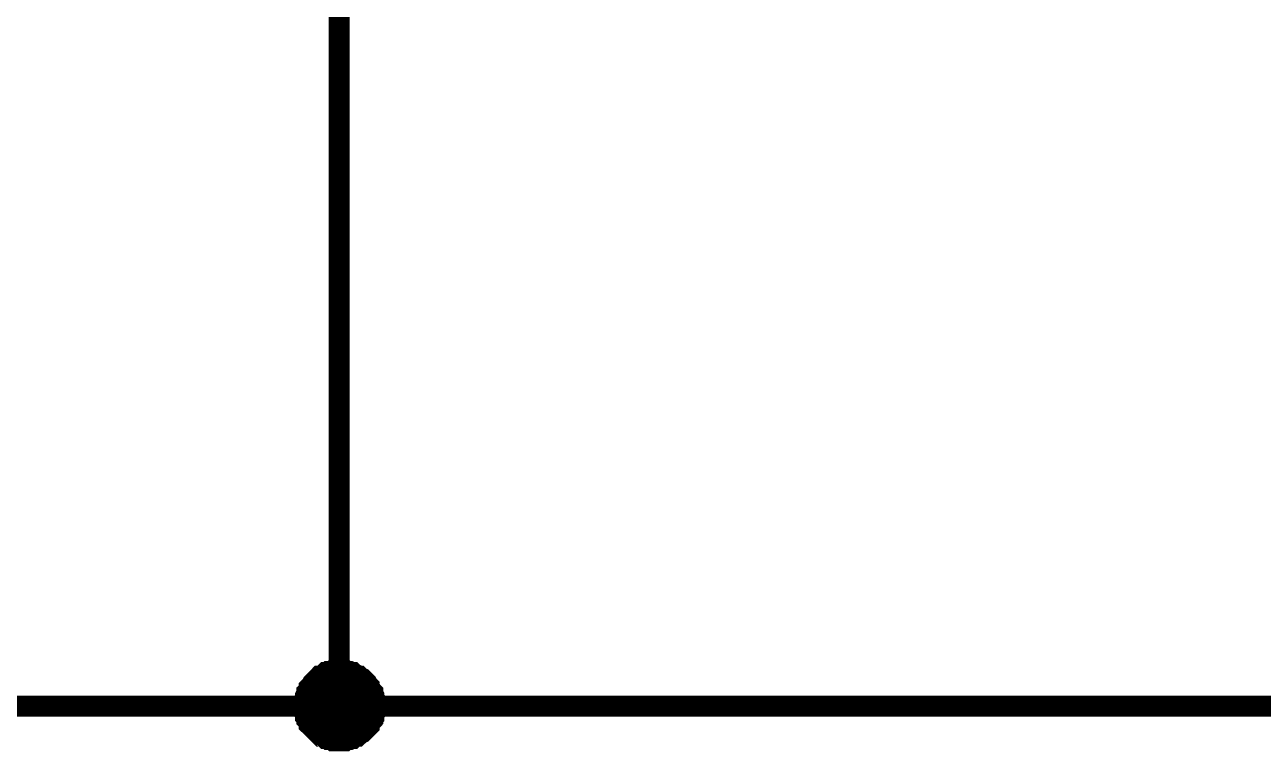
# Model space of a CAD drawing. Header units: millimetres. Extents: x -2024 to 917, y -725 to 13.
# Drawn here: x -1853.45 to -1835.73, y -157.32 to -146.92 of the extents above; entities that cross this region are included whole.
import ezdxf

# ---------------------------------------------------------------- set-up
doc = ezdxf.new("R2010")
doc.units = ezdxf.units.MM

msp = doc.modelspace()

# ---------------------------------------------------------------- linework, layer by layer
at = {"color": 7}
for points, const_width in [([(-1851.453, -141.667), (-1848.954, -141.667), (-1848.954, -156.67)], 0.3), ([(-1849.45, -156.67), (-1849.45, -156.637), (-1849.45, -156.62), (-1849.45, -156.587), (-1849.434, -156.57), (-1849.434, -156.537), (-1849.434, -156.521), (-1849.417, -156.488), (-1849.417, -156.471), (-1849.4, -156.455), (-1849.384, -156.421), (-1849.384, -156.405), (-1849.367, -156.388), (-1849.351, -156.372), (-1849.334, -156.339), (-1849.318, -156.322), (-1849.301, -156.305), (-1849.285, -156.289), (-1849.268, -156.272), (-1849.251, -156.256), (-1849.235, -156.239), (-1849.218, -156.239), (-1849.185, -156.223), (-1849.169, -156.206), (-1849.152, -156.19), (-1849.119, -156.19), (-1849.102, -156.173), (-1849.086, -156.173), (-1849.053, -156.173), (-1849.036, -156.156), (-1849.003, -156.156), (-1848.987, -156.156), (-1848.954, -156.156)], 0.3), ([(-1849.45, -156.67), (-1849.45, -156.637), (-1849.45, -156.62), (-1849.45, -156.587), (-1849.434, -156.57), (-1849.434, -156.537), (-1849.434, -156.521), (-1849.417, -156.488), (-1849.417, -156.471), (-1849.4, -156.455), (-1849.384, -156.421), (-1849.384, -156.405), (-1849.367, -156.388), (-1849.351, -156.372), (-1849.334, -156.339), (-1849.318, -156.322), (-1849.301, -156.305), (-1849.285, -156.289), (-1849.268, -156.272), (-1849.251, -156.256), (-1849.235, -156.239), (-1849.218, -156.239), (-1849.185, -156.223), (-1849.169, -156.206), (-1849.152, -156.19), (-1849.119, -156.19), (-1849.102, -156.173), (-1849.086, -156.173), (-1849.053, -156.173), (-1849.036, -156.156), (-1849.003, -156.156), (-1848.987, -156.156), (-1848.954, -156.156)], 0.3), ([(-1849.45, -156.67), (-1849.45, -156.637), (-1849.45, -156.62), (-1849.45, -156.587), (-1849.434, -156.57), (-1849.434, -156.537), (-1849.434, -156.521), (-1849.417, -156.488), (-1849.417, -156.471), (-1849.4, -156.455), (-1849.384, -156.421), (-1849.384, -156.405), (-1849.367, -156.388), (-1849.351, -156.372), (-1849.334, -156.339), (-1849.318, -156.322), (-1849.301, -156.305), (-1849.285, -156.289), (-1849.268, -156.272), (-1849.251, -156.256), (-1849.235, -156.239), (-1849.218, -156.239), (-1849.185, -156.223), (-1849.169, -156.206), (-1849.152, -156.19), (-1849.119, -156.19), (-1849.102, -156.173), (-1849.086, -156.173), (-1849.053, -156.173), (-1849.036, -156.156), (-1849.003, -156.156), (-1848.987, -156.156), (-1848.954, -156.156)], 0.3), ([(-1849.45, -156.67), (-1849.45, -156.637), (-1849.45, -156.62), (-1849.45, -156.587), (-1849.434, -156.57), (-1849.434, -156.537), (-1849.434, -156.521), (-1849.417, -156.488), (-1849.417, -156.471), (-1849.4, -156.455), (-1849.384, -156.421), (-1849.384, -156.405), (-1849.367, -156.388), (-1849.351, -156.372), (-1849.334, -156.339), (-1849.318, -156.322), (-1849.301, -156.305), (-1849.285, -156.289), (-1849.268, -156.272), (-1849.251, -156.256), (-1849.235, -156.239), (-1849.218, -156.239), (-1849.185, -156.223), (-1849.169, -156.206), (-1849.152, -156.19), (-1849.119, -156.19), (-1849.102, -156.173), (-1849.086, -156.173), (-1849.053, -156.173), (-1849.036, -156.156), (-1849.003, -156.156), (-1848.987, -156.156), (-1848.954, -156.156)], 0.3), ([(-1849.45, -156.67), (-1849.45, -156.637), (-1849.45, -156.62), (-1849.45, -156.587), (-1849.434, -156.57), (-1849.434, -156.537), (-1849.434, -156.521), (-1849.417, -156.488), (-1849.417, -156.471), (-1849.4, -156.455), (-1849.384, -156.421), (-1849.384, -156.405), (-1849.367, -156.388), (-1849.351, -156.372), (-1849.334, -156.339), (-1849.318, -156.322), (-1849.301, -156.305), (-1849.285, -156.289), (-1849.268, -156.272), (-1849.251, -156.256), (-1849.235, -156.239), (-1849.218, -156.239), (-1849.185, -156.223), (-1849.169, -156.206), (-1849.152, -156.19), (-1849.119, -156.19), (-1849.102, -156.173), (-1849.086, -156.173), (-1849.053, -156.173), (-1849.036, -156.156), (-1849.003, -156.156), (-1848.987, -156.156), (-1848.954, -156.156)], 0.3), ([(-1849.45, -156.67), (-1849.45, -156.637), (-1849.45, -156.62), (-1849.45, -156.587), (-1849.434, -156.57), (-1849.434, -156.537), (-1849.434, -156.521), (-1849.417, -156.488), (-1849.417, -156.471), (-1849.4, -156.455), (-1849.384, -156.421), (-1849.384, -156.405), (-1849.367, -156.388), (-1849.351, -156.372), (-1849.334, -156.339), (-1849.318, -156.322), (-1849.301, -156.305), (-1849.285, -156.289), (-1849.268, -156.272), (-1849.251, -156.256), (-1849.235, -156.239), (-1849.218, -156.239), (-1849.185, -156.223), (-1849.169, -156.206), (-1849.152, -156.19), (-1849.119, -156.19), (-1849.102, -156.173), (-1849.086, -156.173), (-1849.053, -156.173), (-1849.036, -156.156), (-1849.003, -156.156), (-1848.987, -156.156), (-1848.954, -156.156)], 0.3), ([(-1848.954, -156.156), (-1848.954, -156.156)], 0.3), ([(-1848.954, -156.156), (-1848.92, -156.156), (-1848.904, -156.156), (-1848.871, -156.156), (-1848.854, -156.173), (-1848.821, -156.173), (-1848.805, -156.173), (-1848.771, -156.19), (-1848.755, -156.19), (-1848.738, -156.206), (-1848.705, -156.223), (-1848.689, -156.239), (-1848.672, -156.239), (-1848.656, -156.256), (-1848.623, -156.272), (-1848.606, -156.289), (-1848.589, -156.305), (-1848.573, -156.322), (-1848.556, -156.339), (-1848.54, -156.372), (-1848.523, -156.388), (-1848.523, -156.405), (-1848.507, -156.421), (-1848.49, -156.455), (-1848.474, -156.471), (-1848.474, -156.488), (-1848.457, -156.521), (-1848.457, -156.537), (-1848.457, -156.57), (-1848.44, -156.587), (-1848.44, -156.62), (-1848.44, -156.637), (-1848.44, -156.67)], 0.3), ([(-1848.954, -156.156), (-1848.954, -156.156)], 0.3), ([(-1848.954, -156.156), (-1848.92, -156.156), (-1848.904, -156.156), (-1848.871, -156.156), (-1848.854, -156.173), (-1848.821, -156.173), (-1848.805, -156.173), (-1848.771, -156.19), (-1848.755, -156.19), (-1848.738, -156.206), (-1848.705, -156.223), (-1848.689, -156.239), (-1848.672, -156.239), (-1848.656, -156.256), (-1848.623, -156.272), (-1848.606, -156.289), (-1848.589, -156.305), (-1848.573, -156.322), (-1848.556, -156.339), (-1848.54, -156.372), (-1848.523, -156.388), (-1848.523, -156.405), (-1848.507, -156.421), (-1848.49, -156.455), (-1848.474, -156.471), (-1848.474, -156.488), (-1848.457, -156.521), (-1848.457, -156.537), (-1848.457, -156.57), (-1848.44, -156.587), (-1848.44, -156.62), (-1848.44, -156.637), (-1848.44, -156.67)], 0.3), ([(-1848.954, -156.156), (-1848.954, -156.156)], 0.3), ([(-1848.954, -156.156), (-1848.92, -156.156), (-1848.904, -156.156), (-1848.871, -156.156), (-1848.854, -156.173), (-1848.821, -156.173), (-1848.805, -156.173), (-1848.771, -156.19), (-1848.755, -156.19), (-1848.738, -156.206), (-1848.705, -156.223), (-1848.689, -156.239), (-1848.672, -156.239), (-1848.656, -156.256), (-1848.623, -156.272), (-1848.606, -156.289), (-1848.589, -156.305), (-1848.573, -156.322), (-1848.556, -156.339), (-1848.54, -156.372), (-1848.523, -156.388), (-1848.523, -156.405), (-1848.507, -156.421), (-1848.49, -156.455), (-1848.474, -156.471), (-1848.474, -156.488), (-1848.457, -156.521), (-1848.457, -156.537), (-1848.457, -156.57), (-1848.44, -156.587), (-1848.44, -156.62), (-1848.44, -156.637), (-1848.44, -156.67)], 0.3), ([(-1848.954, -156.156), (-1848.954, -156.156)], 0.3), ([(-1848.954, -156.156), (-1848.92, -156.156), (-1848.904, -156.156), (-1848.871, -156.156), (-1848.854, -156.173), (-1848.821, -156.173), (-1848.805, -156.173), (-1848.771, -156.19), (-1848.755, -156.19), (-1848.738, -156.206), (-1848.705, -156.223), (-1848.689, -156.239), (-1848.672, -156.239), (-1848.656, -156.256), (-1848.623, -156.272), (-1848.606, -156.289), (-1848.589, -156.305), (-1848.573, -156.322), (-1848.556, -156.339), (-1848.54, -156.372), (-1848.523, -156.388), (-1848.523, -156.405), (-1848.507, -156.421), (-1848.49, -156.455), (-1848.474, -156.471), (-1848.474, -156.488), (-1848.457, -156.521), (-1848.457, -156.537), (-1848.457, -156.57), (-1848.44, -156.587), (-1848.44, -156.62), (-1848.44, -156.637), (-1848.44, -156.67)], 0.3), ([(-1848.954, -156.156), (-1848.954, -156.156)], 0.3), ([(-1848.954, -156.156), (-1848.92, -156.156), (-1848.904, -156.156), (-1848.871, -156.156), (-1848.854, -156.173), (-1848.821, -156.173), (-1848.805, -156.173), (-1848.771, -156.19), (-1848.755, -156.19), (-1848.738, -156.206), (-1848.705, -156.223), (-1848.689, -156.239), (-1848.672, -156.239), (-1848.656, -156.256), (-1848.623, -156.272), (-1848.606, -156.289), (-1848.589, -156.305), (-1848.573, -156.322), (-1848.556, -156.339), (-1848.54, -156.372), (-1848.523, -156.388), (-1848.523, -156.405), (-1848.507, -156.421), (-1848.49, -156.455), (-1848.474, -156.471), (-1848.474, -156.488), (-1848.457, -156.521), (-1848.457, -156.537), (-1848.457, -156.57), (-1848.44, -156.587), (-1848.44, -156.62), (-1848.44, -156.637), (-1848.44, -156.67)], 0.3), ([(-1848.954, -156.156), (-1848.954, -156.156)], 0.3), ([(-1848.954, -156.156), (-1848.92, -156.156), (-1848.904, -156.156), (-1848.871, -156.156), (-1848.854, -156.173), (-1848.821, -156.173), (-1848.805, -156.173), (-1848.771, -156.19), (-1848.755, -156.19), (-1848.738, -156.206), (-1848.705, -156.223), (-1848.689, -156.239), (-1848.672, -156.239), (-1848.656, -156.256), (-1848.623, -156.272), (-1848.606, -156.289), (-1848.589, -156.305), (-1848.573, -156.322), (-1848.556, -156.339), (-1848.54, -156.372), (-1848.523, -156.388), (-1848.523, -156.405), (-1848.507, -156.421), (-1848.49, -156.455), (-1848.474, -156.471), (-1848.474, -156.488), (-1848.457, -156.521), (-1848.457, -156.537), (-1848.457, -156.57), (-1848.44, -156.587), (-1848.44, -156.62), (-1848.44, -156.637), (-1848.44, -156.67)], 0.3), ([(-1849.45, -156.67), (-1849.45, -156.637), (-1849.45, -156.62), (-1849.45, -156.587), (-1849.434, -156.57), (-1849.434, -156.537), (-1849.434, -156.521), (-1849.417, -156.488), (-1849.417, -156.471), (-1849.4, -156.455), (-1849.384, -156.421), (-1849.384, -156.405), (-1849.367, -156.388), (-1849.351, -156.372), (-1849.334, -156.339), (-1849.318, -156.322), (-1849.301, -156.305), (-1849.285, -156.289), (-1849.268, -156.272), (-1849.251, -156.256), (-1849.235, -156.239), (-1849.218, -156.239), (-1849.185, -156.223), (-1849.169, -156.206), (-1849.152, -156.19), (-1849.119, -156.19), (-1849.102, -156.173), (-1849.086, -156.173), (-1849.053, -156.173), (-1849.036, -156.156), (-1849.003, -156.156), (-1848.987, -156.156), (-1848.954, -156.156)], 0.0991), ([(-1849.45, -156.67), (-1849.45, -156.637), (-1849.45, -156.62), (-1849.45, -156.587), (-1849.434, -156.57), (-1849.434, -156.537), (-1849.434, -156.521), (-1849.417, -156.488), (-1849.417, -156.471), (-1849.4, -156.455), (-1849.384, -156.421), (-1849.384, -156.405), (-1849.367, -156.388), (-1849.351, -156.372), (-1849.334, -156.339), (-1849.318, -156.322), (-1849.301, -156.305), (-1849.285, -156.289), (-1849.268, -156.272), (-1849.251, -156.256), (-1849.235, -156.239), (-1849.218, -156.239), (-1849.185, -156.223), (-1849.169, -156.206), (-1849.152, -156.19), (-1849.119, -156.19), (-1849.102, -156.173), (-1849.086, -156.173), (-1849.053, -156.173), (-1849.036, -156.156), (-1849.003, -156.156), (-1848.987, -156.156), (-1848.954, -156.156)], 0.0991), ([(-1849.45, -156.67), (-1849.45, -156.637), (-1849.45, -156.62), (-1849.45, -156.587), (-1849.434, -156.57), (-1849.434, -156.537), (-1849.434, -156.521), (-1849.417, -156.488), (-1849.417, -156.471), (-1849.4, -156.455), (-1849.384, -156.421), (-1849.384, -156.405), (-1849.367, -156.388), (-1849.351, -156.372), (-1849.334, -156.339), (-1849.318, -156.322), (-1849.301, -156.305), (-1849.285, -156.289), (-1849.268, -156.272), (-1849.251, -156.256), (-1849.235, -156.239), (-1849.218, -156.239), (-1849.185, -156.223), (-1849.169, -156.206), (-1849.152, -156.19), (-1849.119, -156.19), (-1849.102, -156.173), (-1849.086, -156.173), (-1849.053, -156.173), (-1849.036, -156.156), (-1849.003, -156.156), (-1848.987, -156.156), (-1848.954, -156.156)], 0.0991), ([(-1849.45, -156.67), (-1849.45, -156.637), (-1849.45, -156.62), (-1849.45, -156.587), (-1849.434, -156.57), (-1849.434, -156.537), (-1849.434, -156.521), (-1849.417, -156.488), (-1849.417, -156.471), (-1849.4, -156.455), (-1849.384, -156.421), (-1849.384, -156.405), (-1849.367, -156.388), (-1849.351, -156.372), (-1849.334, -156.339), (-1849.318, -156.322), (-1849.301, -156.305), (-1849.285, -156.289), (-1849.268, -156.272), (-1849.251, -156.256), (-1849.235, -156.239), (-1849.218, -156.239), (-1849.185, -156.223), (-1849.169, -156.206), (-1849.152, -156.19), (-1849.119, -156.19), (-1849.102, -156.173), (-1849.086, -156.173), (-1849.053, -156.173), (-1849.036, -156.156), (-1849.003, -156.156), (-1848.987, -156.156), (-1848.954, -156.156)], 0.0991), ([(-1849.45, -156.67), (-1849.45, -156.637), (-1849.45, -156.62), (-1849.45, -156.587), (-1849.434, -156.57), (-1849.434, -156.537), (-1849.434, -156.521), (-1849.417, -156.488), (-1849.417, -156.471), (-1849.4, -156.455), (-1849.384, -156.421), (-1849.384, -156.405), (-1849.367, -156.388), (-1849.351, -156.372), (-1849.334, -156.339), (-1849.318, -156.322), (-1849.301, -156.305), (-1849.285, -156.289), (-1849.268, -156.272), (-1849.251, -156.256), (-1849.235, -156.239), (-1849.218, -156.239), (-1849.185, -156.223), (-1849.169, -156.206), (-1849.152, -156.19), (-1849.119, -156.19), (-1849.102, -156.173), (-1849.086, -156.173), (-1849.053, -156.173), (-1849.036, -156.156), (-1849.003, -156.156), (-1848.987, -156.156), (-1848.954, -156.156)], 0.0991), ([(-1849.45, -156.67), (-1849.45, -156.637), (-1849.45, -156.62), (-1849.45, -156.587), (-1849.434, -156.57), (-1849.434, -156.537), (-1849.434, -156.521), (-1849.417, -156.488), (-1849.417, -156.471), (-1849.4, -156.455), (-1849.384, -156.421), (-1849.384, -156.405), (-1849.367, -156.388), (-1849.351, -156.372), (-1849.334, -156.339), (-1849.318, -156.322), (-1849.301, -156.305), (-1849.285, -156.289), (-1849.268, -156.272), (-1849.251, -156.256), (-1849.235, -156.239), (-1849.218, -156.239), (-1849.185, -156.223), (-1849.169, -156.206), (-1849.152, -156.19), (-1849.119, -156.19), (-1849.102, -156.173), (-1849.086, -156.173), (-1849.053, -156.173), (-1849.036, -156.156), (-1849.003, -156.156), (-1848.987, -156.156), (-1848.954, -156.156)], 0.0991), ([(-1848.954, -156.156), (-1848.954, -156.156)], 0.0991), ([(-1848.954, -156.156), (-1848.92, -156.156), (-1848.904, -156.156), (-1848.871, -156.156), (-1848.854, -156.173), (-1848.821, -156.173), (-1848.805, -156.173), (-1848.771, -156.19), (-1848.755, -156.19), (-1848.738, -156.206), (-1848.705, -156.223), (-1848.689, -156.239), (-1848.672, -156.239), (-1848.656, -156.256), (-1848.623, -156.272), (-1848.606, -156.289), (-1848.589, -156.305), (-1848.573, -156.322), (-1848.556, -156.339), (-1848.54, -156.372), (-1848.523, -156.388), (-1848.523, -156.405), (-1848.507, -156.421), (-1848.49, -156.455), (-1848.474, -156.471), (-1848.474, -156.488), (-1848.457, -156.521), (-1848.457, -156.537), (-1848.457, -156.57), (-1848.44, -156.587), (-1848.44, -156.62), (-1848.44, -156.637), (-1848.44, -156.67)], 0.0991), ([(-1848.954, -156.156), (-1848.954, -156.156)], 0.0991), ([(-1848.954, -156.156), (-1848.92, -156.156), (-1848.904, -156.156), (-1848.871, -156.156), (-1848.854, -156.173), (-1848.821, -156.173), (-1848.805, -156.173), (-1848.771, -156.19), (-1848.755, -156.19), (-1848.738, -156.206), (-1848.705, -156.223), (-1848.689, -156.239), (-1848.672, -156.239), (-1848.656, -156.256), (-1848.623, -156.272), (-1848.606, -156.289), (-1848.589, -156.305), (-1848.573, -156.322), (-1848.556, -156.339), (-1848.54, -156.372), (-1848.523, -156.388), (-1848.523, -156.405), (-1848.507, -156.421), (-1848.49, -156.455), (-1848.474, -156.471), (-1848.474, -156.488), (-1848.457, -156.521), (-1848.457, -156.537), (-1848.457, -156.57), (-1848.44, -156.587), (-1848.44, -156.62), (-1848.44, -156.637), (-1848.44, -156.67)], 0.0991), ([(-1848.954, -156.156), (-1848.954, -156.156)], 0.0991), ([(-1848.954, -156.156), (-1848.92, -156.156), (-1848.904, -156.156), (-1848.871, -156.156), (-1848.854, -156.173), (-1848.821, -156.173), (-1848.805, -156.173), (-1848.771, -156.19), (-1848.755, -156.19), (-1848.738, -156.206), (-1848.705, -156.223), (-1848.689, -156.239), (-1848.672, -156.239), (-1848.656, -156.256), (-1848.623, -156.272), (-1848.606, -156.289), (-1848.589, -156.305), (-1848.573, -156.322), (-1848.556, -156.339), (-1848.54, -156.372), (-1848.523, -156.388), (-1848.523, -156.405), (-1848.507, -156.421), (-1848.49, -156.455), (-1848.474, -156.471), (-1848.474, -156.488), (-1848.457, -156.521), (-1848.457, -156.537), (-1848.457, -156.57), (-1848.44, -156.587), (-1848.44, -156.62), (-1848.44, -156.637), (-1848.44, -156.67)], 0.0991), ([(-1848.954, -156.156), (-1848.954, -156.156)], 0.0991), ([(-1848.954, -156.156), (-1848.92, -156.156), (-1848.904, -156.156), (-1848.871, -156.156), (-1848.854, -156.173), (-1848.821, -156.173), (-1848.805, -156.173), (-1848.771, -156.19), (-1848.755, -156.19), (-1848.738, -156.206), (-1848.705, -156.223), (-1848.689, -156.239), (-1848.672, -156.239), (-1848.656, -156.256), (-1848.623, -156.272), (-1848.606, -156.289), (-1848.589, -156.305), (-1848.573, -156.322), (-1848.556, -156.339), (-1848.54, -156.372), (-1848.523, -156.388), (-1848.523, -156.405), (-1848.507, -156.421), (-1848.49, -156.455), (-1848.474, -156.471), (-1848.474, -156.488), (-1848.457, -156.521), (-1848.457, -156.537), (-1848.457, -156.57), (-1848.44, -156.587), (-1848.44, -156.62), (-1848.44, -156.637), (-1848.44, -156.67)], 0.0991), ([(-1848.954, -156.156), (-1848.954, -156.156)], 0.0991), ([(-1848.954, -156.156), (-1848.92, -156.156), (-1848.904, -156.156), (-1848.871, -156.156), (-1848.854, -156.173), (-1848.821, -156.173), (-1848.805, -156.173), (-1848.771, -156.19), (-1848.755, -156.19), (-1848.738, -156.206), (-1848.705, -156.223), (-1848.689, -156.239), (-1848.672, -156.239), (-1848.656, -156.256), (-1848.623, -156.272), (-1848.606, -156.289), (-1848.589, -156.305), (-1848.573, -156.322), (-1848.556, -156.339), (-1848.54, -156.372), (-1848.523, -156.388), (-1848.523, -156.405), (-1848.507, -156.421), (-1848.49, -156.455), (-1848.474, -156.471), (-1848.474, -156.488), (-1848.457, -156.521), (-1848.457, -156.537), (-1848.457, -156.57), (-1848.44, -156.587), (-1848.44, -156.62), (-1848.44, -156.637), (-1848.44, -156.67)], 0.0991), ([(-1848.954, -156.156), (-1848.954, -156.156)], 0.0991), ([(-1848.954, -156.156), (-1848.92, -156.156), (-1848.904, -156.156), (-1848.871, -156.156), (-1848.854, -156.173), (-1848.821, -156.173), (-1848.805, -156.173), (-1848.771, -156.19), (-1848.755, -156.19), (-1848.738, -156.206), (-1848.705, -156.223), (-1848.689, -156.239), (-1848.672, -156.239), (-1848.656, -156.256), (-1848.623, -156.272), (-1848.606, -156.289), (-1848.589, -156.305), (-1848.573, -156.322), (-1848.556, -156.339), (-1848.54, -156.372), (-1848.523, -156.388), (-1848.523, -156.405), (-1848.507, -156.421), (-1848.49, -156.455), (-1848.474, -156.471), (-1848.474, -156.488), (-1848.457, -156.521), (-1848.457, -156.537), (-1848.457, -156.57), (-1848.44, -156.587), (-1848.44, -156.62), (-1848.44, -156.637), (-1848.44, -156.67)], 0.0991), ([(-1861.433, -156.67), (-1848.954, -156.67)], 0.3), ([(-1848.954, -157.167), (-1848.987, -157.167), (-1849.003, -157.167), (-1849.036, -157.167), (-1849.053, -157.15), (-1849.086, -157.15), (-1849.102, -157.15), (-1849.119, -157.133), (-1849.152, -157.133), (-1849.169, -157.117), (-1849.185, -157.1), (-1849.218, -157.1), (-1849.235, -157.084), (-1849.251, -157.067), (-1849.268, -157.051), (-1849.285, -157.034), (-1849.301, -157.018), (-1849.318, -157.001), (-1849.334, -156.984), (-1849.351, -156.968), (-1849.367, -156.951), (-1849.384, -156.935), (-1849.384, -156.902), (-1849.4, -156.885), (-1849.417, -156.868), (-1849.417, -156.835), (-1849.434, -156.819), (-1849.434, -156.802), (-1849.434, -156.769), (-1849.45, -156.753), (-1849.45, -156.719), (-1849.45, -156.703), (-1849.45, -156.67)], 0.3), ([(-1849.45, -156.67), (-1849.45, -156.67)], 0.3), ([(-1848.954, -157.167), (-1848.987, -157.167), (-1849.003, -157.167), (-1849.036, -157.167), (-1849.053, -157.15), (-1849.086, -157.15), (-1849.102, -157.15), (-1849.119, -157.133), (-1849.152, -157.133), (-1849.169, -157.117), (-1849.185, -157.1), (-1849.218, -157.1), (-1849.235, -157.084), (-1849.251, -157.067), (-1849.268, -157.051), (-1849.285, -157.034), (-1849.301, -157.018), (-1849.318, -157.001), (-1849.334, -156.984), (-1849.351, -156.968), (-1849.367, -156.951), (-1849.384, -156.935), (-1849.384, -156.902), (-1849.4, -156.885), (-1849.417, -156.868), (-1849.417, -156.835), (-1849.434, -156.819), (-1849.434, -156.802), (-1849.434, -156.769), (-1849.45, -156.753), (-1849.45, -156.719), (-1849.45, -156.703), (-1849.45, -156.67)], 0.3), ([(-1849.45, -156.67), (-1849.45, -156.67)], 0.3), ([(-1848.954, -157.167), (-1848.987, -157.167), (-1849.003, -157.167), (-1849.036, -157.167), (-1849.053, -157.15), (-1849.086, -157.15), (-1849.102, -157.15), (-1849.119, -157.133), (-1849.152, -157.133), (-1849.169, -157.117), (-1849.185, -157.1), (-1849.218, -157.1), (-1849.235, -157.084), (-1849.251, -157.067), (-1849.268, -157.051), (-1849.285, -157.034), (-1849.301, -157.018), (-1849.318, -157.001), (-1849.334, -156.984), (-1849.351, -156.968), (-1849.367, -156.951), (-1849.384, -156.935), (-1849.384, -156.902), (-1849.4, -156.885), (-1849.417, -156.868), (-1849.417, -156.835), (-1849.434, -156.819), (-1849.434, -156.802), (-1849.434, -156.769), (-1849.45, -156.753), (-1849.45, -156.719), (-1849.45, -156.703), (-1849.45, -156.67)], 0.3), ([(-1849.45, -156.67), (-1849.45, -156.67)], 0.3), ([(-1848.954, -157.167), (-1848.987, -157.167), (-1849.003, -157.167), (-1849.036, -157.167), (-1849.053, -157.15), (-1849.086, -157.15), (-1849.102, -157.15), (-1849.119, -157.133), (-1849.152, -157.133), (-1849.169, -157.117), (-1849.185, -157.1), (-1849.218, -157.1), (-1849.235, -157.084), (-1849.251, -157.067), (-1849.268, -157.051), (-1849.285, -157.034), (-1849.301, -157.018), (-1849.318, -157.001), (-1849.334, -156.984), (-1849.351, -156.968), (-1849.367, -156.951), (-1849.384, -156.935), (-1849.384, -156.902), (-1849.4, -156.885), (-1849.417, -156.868), (-1849.417, -156.835), (-1849.434, -156.819), (-1849.434, -156.802), (-1849.434, -156.769), (-1849.45, -156.753), (-1849.45, -156.719), (-1849.45, -156.703), (-1849.45, -156.67)], 0.3), ([(-1849.45, -156.67), (-1849.45, -156.67)], 0.3), ([(-1848.954, -157.167), (-1848.987, -157.167), (-1849.003, -157.167), (-1849.036, -157.167), (-1849.053, -157.15), (-1849.086, -157.15), (-1849.102, -157.15), (-1849.119, -157.133), (-1849.152, -157.133), (-1849.169, -157.117), (-1849.185, -157.1), (-1849.218, -157.1), (-1849.235, -157.084), (-1849.251, -157.067), (-1849.268, -157.051), (-1849.285, -157.034), (-1849.301, -157.018), (-1849.318, -157.001), (-1849.334, -156.984), (-1849.351, -156.968), (-1849.367, -156.951), (-1849.384, -156.935), (-1849.384, -156.902), (-1849.4, -156.885), (-1849.417, -156.868), (-1849.417, -156.835), (-1849.434, -156.819), (-1849.434, -156.802), (-1849.434, -156.769), (-1849.45, -156.753), (-1849.45, -156.719), (-1849.45, -156.703), (-1849.45, -156.67)], 0.3), ([(-1849.45, -156.67), (-1849.45, -156.67)], 0.3), ([(-1848.954, -157.167), (-1848.987, -157.167), (-1849.003, -157.167), (-1849.036, -157.167), (-1849.053, -157.15), (-1849.086, -157.15), (-1849.102, -157.15), (-1849.119, -157.133), (-1849.152, -157.133), (-1849.169, -157.117), (-1849.185, -157.1), (-1849.218, -157.1), (-1849.235, -157.084), (-1849.251, -157.067), (-1849.268, -157.051), (-1849.285, -157.034), (-1849.301, -157.018), (-1849.318, -157.001), (-1849.334, -156.984), (-1849.351, -156.968), (-1849.367, -156.951), (-1849.384, -156.935), (-1849.384, -156.902), (-1849.4, -156.885), (-1849.417, -156.868), (-1849.417, -156.835), (-1849.434, -156.819), (-1849.434, -156.802), (-1849.434, -156.769), (-1849.45, -156.753), (-1849.45, -156.719), (-1849.45, -156.703), (-1849.45, -156.67)], 0.3), ([(-1849.45, -156.67), (-1849.45, -156.67)], 0.3), ([(-1848.44, -156.67), (-1848.44, -156.703), (-1848.44, -156.719), (-1848.44, -156.753), (-1848.457, -156.769), (-1848.457, -156.802), (-1848.457, -156.819), (-1848.474, -156.835), (-1848.474, -156.868), (-1848.49, -156.885), (-1848.507, -156.902), (-1848.523, -156.935), (-1848.523, -156.951), (-1848.54, -156.968), (-1848.556, -156.984), (-1848.573, -157.001), (-1848.589, -157.018), (-1848.606, -157.034), (-1848.623, -157.051), (-1848.656, -157.067), (-1848.672, -157.084), (-1848.689, -157.1), (-1848.705, -157.1), (-1848.738, -157.117), (-1848.755, -157.133), (-1848.771, -157.133), (-1848.805, -157.15), (-1848.821, -157.15), (-1848.854, -157.15), (-1848.871, -157.167), (-1848.904, -157.167), (-1848.92, -157.167), (-1848.954, -157.167)], 0.3), ([(-1848.954, -156.67), (-1821.462, -156.67), (-1815.206, -156.67)], 0.3), ([(-1848.44, -156.67), (-1848.44, -156.703), (-1848.44, -156.719), (-1848.44, -156.753), (-1848.457, -156.769), (-1848.457, -156.802), (-1848.457, -156.819), (-1848.474, -156.835), (-1848.474, -156.868), (-1848.49, -156.885), (-1848.507, -156.902), (-1848.523, -156.935), (-1848.523, -156.951), (-1848.54, -156.968), (-1848.556, -156.984), (-1848.573, -157.001), (-1848.589, -157.018), (-1848.606, -157.034), (-1848.623, -157.051), (-1848.656, -157.067), (-1848.672, -157.084), (-1848.689, -157.1), (-1848.705, -157.1), (-1848.738, -157.117), (-1848.755, -157.133), (-1848.771, -157.133), (-1848.805, -157.15), (-1848.821, -157.15), (-1848.854, -157.15), (-1848.871, -157.167), (-1848.904, -157.167), (-1848.92, -157.167), (-1848.954, -157.167)], 0.3), ([(-1848.44, -156.67), (-1848.44, -156.703), (-1848.44, -156.719), (-1848.44, -156.753), (-1848.457, -156.769), (-1848.457, -156.802), (-1848.457, -156.819), (-1848.474, -156.835), (-1848.474, -156.868), (-1848.49, -156.885), (-1848.507, -156.902), (-1848.523, -156.935), (-1848.523, -156.951), (-1848.54, -156.968), (-1848.556, -156.984), (-1848.573, -157.001), (-1848.589, -157.018), (-1848.606, -157.034), (-1848.623, -157.051), (-1848.656, -157.067), (-1848.672, -157.084), (-1848.689, -157.1), (-1848.705, -157.1), (-1848.738, -157.117), (-1848.755, -157.133), (-1848.771, -157.133), (-1848.805, -157.15), (-1848.821, -157.15), (-1848.854, -157.15), (-1848.871, -157.167), (-1848.904, -157.167), (-1848.92, -157.167), (-1848.954, -157.167)], 0.3), ([(-1848.44, -156.67), (-1848.44, -156.703), (-1848.44, -156.719), (-1848.44, -156.753), (-1848.457, -156.769), (-1848.457, -156.802), (-1848.457, -156.819), (-1848.474, -156.835), (-1848.474, -156.868), (-1848.49, -156.885), (-1848.507, -156.902), (-1848.523, -156.935), (-1848.523, -156.951), (-1848.54, -156.968), (-1848.556, -156.984), (-1848.573, -157.001), (-1848.589, -157.018), (-1848.606, -157.034), (-1848.623, -157.051), (-1848.656, -157.067), (-1848.672, -157.084), (-1848.689, -157.1), (-1848.705, -157.1), (-1848.738, -157.117), (-1848.755, -157.133), (-1848.771, -157.133), (-1848.805, -157.15), (-1848.821, -157.15), (-1848.854, -157.15), (-1848.871, -157.167), (-1848.904, -157.167), (-1848.92, -157.167), (-1848.954, -157.167)], 0.3), ([(-1848.44, -156.67), (-1848.44, -156.703), (-1848.44, -156.719), (-1848.44, -156.753), (-1848.457, -156.769), (-1848.457, -156.802), (-1848.457, -156.819), (-1848.474, -156.835), (-1848.474, -156.868), (-1848.49, -156.885), (-1848.507, -156.902), (-1848.523, -156.935), (-1848.523, -156.951), (-1848.54, -156.968), (-1848.556, -156.984), (-1848.573, -157.001), (-1848.589, -157.018), (-1848.606, -157.034), (-1848.623, -157.051), (-1848.656, -157.067), (-1848.672, -157.084), (-1848.689, -157.1), (-1848.705, -157.1), (-1848.738, -157.117), (-1848.755, -157.133), (-1848.771, -157.133), (-1848.805, -157.15), (-1848.821, -157.15), (-1848.854, -157.15), (-1848.871, -157.167), (-1848.904, -157.167), (-1848.92, -157.167), (-1848.954, -157.167)], 0.3), ([(-1848.44, -156.67), (-1848.44, -156.703), (-1848.44, -156.719), (-1848.44, -156.753), (-1848.457, -156.769), (-1848.457, -156.802), (-1848.457, -156.819), (-1848.474, -156.835), (-1848.474, -156.868), (-1848.49, -156.885), (-1848.507, -156.902), (-1848.523, -156.935), (-1848.523, -156.951), (-1848.54, -156.968), (-1848.556, -156.984), (-1848.573, -157.001), (-1848.589, -157.018), (-1848.606, -157.034), (-1848.623, -157.051), (-1848.656, -157.067), (-1848.672, -157.084), (-1848.689, -157.1), (-1848.705, -157.1), (-1848.738, -157.117), (-1848.755, -157.133), (-1848.771, -157.133), (-1848.805, -157.15), (-1848.821, -157.15), (-1848.854, -157.15), (-1848.871, -157.167), (-1848.904, -157.167), (-1848.92, -157.167), (-1848.954, -157.167)], 0.3), ([(-1848.44, -156.67), (-1848.44, -156.67), (-1848.44, -156.67), (-1848.44, -156.67), (-1848.44, -156.67), (-1848.44, -156.67), (-1848.44, -156.67), (-1848.44, -156.67), (-1848.44, -156.67), (-1848.44, -156.67), (-1848.44, -156.67), (-1848.44, -156.67), (-1848.44, -156.67), (-1848.44, -156.67), (-1848.44, -156.67), (-1848.44, -156.67), (-1848.44, -156.67), (-1848.44, -156.67), (-1848.44, -156.67), (-1848.44, -156.67), (-1848.44, -156.67), (-1848.44, -156.67), (-1848.44, -156.67), (-1848.44, -156.67), (-1848.44, -156.67), (-1848.44, -156.67), (-1848.44, -156.67), (-1848.44, -156.67), (-1848.44, -156.67), (-1848.44, -156.67), (-1848.44, -156.67), (-1848.44, -156.67), (-1848.44, -156.67)], 0.3), ([(-1848.44, -156.67), (-1848.44, -156.67)], 0.3), ([(-1848.44, -156.67), (-1848.44, -156.67), (-1848.44, -156.67), (-1848.44, -156.67), (-1848.44, -156.67), (-1848.44, -156.67), (-1848.44, -156.67), (-1848.44, -156.67), (-1848.44, -156.67), (-1848.44, -156.67), (-1848.44, -156.67), (-1848.44, -156.67), (-1848.44, -156.67), (-1848.44, -156.67), (-1848.44, -156.67), (-1848.44, -156.67), (-1848.44, -156.67), (-1848.44, -156.67), (-1848.44, -156.67), (-1848.44, -156.67), (-1848.44, -156.67), (-1848.44, -156.67), (-1848.44, -156.67), (-1848.44, -156.67), (-1848.44, -156.67), (-1848.44, -156.67), (-1848.44, -156.67), (-1848.44, -156.67), (-1848.44, -156.67), (-1848.44, -156.67), (-1848.44, -156.67), (-1848.44, -156.67), (-1848.44, -156.67)], 0.3), ([(-1848.44, -156.67), (-1848.44, -156.67)], 0.3), ([(-1848.44, -156.67), (-1848.44, -156.67), (-1848.44, -156.67), (-1848.44, -156.67), (-1848.44, -156.67), (-1848.44, -156.67), (-1848.44, -156.67), (-1848.44, -156.67), (-1848.44, -156.67), (-1848.44, -156.67), (-1848.44, -156.67), (-1848.44, -156.67), (-1848.44, -156.67), (-1848.44, -156.67), (-1848.44, -156.67), (-1848.44, -156.67), (-1848.44, -156.67), (-1848.44, -156.67), (-1848.44, -156.67), (-1848.44, -156.67), (-1848.44, -156.67), (-1848.44, -156.67), (-1848.44, -156.67), (-1848.44, -156.67), (-1848.44, -156.67), (-1848.44, -156.67), (-1848.44, -156.67), (-1848.44, -156.67), (-1848.44, -156.67), (-1848.44, -156.67), (-1848.44, -156.67), (-1848.44, -156.67), (-1848.44, -156.67)], 0.3), ([(-1848.44, -156.67), (-1848.44, -156.67)], 0.3), ([(-1848.44, -156.67), (-1848.44, -156.67), (-1848.44, -156.67), (-1848.44, -156.67), (-1848.44, -156.67), (-1848.44, -156.67), (-1848.44, -156.67), (-1848.44, -156.67), (-1848.44, -156.67), (-1848.44, -156.67), (-1848.44, -156.67), (-1848.44, -156.67), (-1848.44, -156.67), (-1848.44, -156.67), (-1848.44, -156.67), (-1848.44, -156.67), (-1848.44, -156.67), (-1848.44, -156.67), (-1848.44, -156.67), (-1848.44, -156.67), (-1848.44, -156.67), (-1848.44, -156.67), (-1848.44, -156.67), (-1848.44, -156.67), (-1848.44, -156.67), (-1848.44, -156.67), (-1848.44, -156.67), (-1848.44, -156.67), (-1848.44, -156.67), (-1848.44, -156.67), (-1848.44, -156.67), (-1848.44, -156.67), (-1848.44, -156.67)], 0.3), ([(-1848.44, -156.67), (-1848.44, -156.67)], 0.3), ([(-1848.44, -156.67), (-1848.44, -156.67), (-1848.44, -156.67), (-1848.44, -156.67), (-1848.44, -156.67), (-1848.44, -156.67), (-1848.44, -156.67), (-1848.44, -156.67), (-1848.44, -156.67), (-1848.44, -156.67), (-1848.44, -156.67), (-1848.44, -156.67), (-1848.44, -156.67), (-1848.44, -156.67), (-1848.44, -156.67), (-1848.44, -156.67), (-1848.44, -156.67), (-1848.44, -156.67), (-1848.44, -156.67), (-1848.44, -156.67), (-1848.44, -156.67), (-1848.44, -156.67), (-1848.44, -156.67), (-1848.44, -156.67), (-1848.44, -156.67), (-1848.44, -156.67), (-1848.44, -156.67), (-1848.44, -156.67), (-1848.44, -156.67), (-1848.44, -156.67), (-1848.44, -156.67), (-1848.44, -156.67), (-1848.44, -156.67)], 0.3), ([(-1848.44, -156.67), (-1848.44, -156.67)], 0.3), ([(-1848.44, -156.67), (-1848.44, -156.67), (-1848.44, -156.67), (-1848.44, -156.67), (-1848.44, -156.67), (-1848.44, -156.67), (-1848.44, -156.67), (-1848.44, -156.67), (-1848.44, -156.67), (-1848.44, -156.67), (-1848.44, -156.67), (-1848.44, -156.67), (-1848.44, -156.67), (-1848.44, -156.67), (-1848.44, -156.67), (-1848.44, -156.67), (-1848.44, -156.67), (-1848.44, -156.67), (-1848.44, -156.67), (-1848.44, -156.67), (-1848.44, -156.67), (-1848.44, -156.67), (-1848.44, -156.67), (-1848.44, -156.67), (-1848.44, -156.67), (-1848.44, -156.67), (-1848.44, -156.67), (-1848.44, -156.67), (-1848.44, -156.67), (-1848.44, -156.67), (-1848.44, -156.67), (-1848.44, -156.67), (-1848.44, -156.67)], 0.3), ([(-1848.44, -156.67), (-1848.44, -156.67)], 0.3), ([(-1848.954, -157.167), (-1848.987, -157.167), (-1849.003, -157.167), (-1849.036, -157.167), (-1849.053, -157.15), (-1849.086, -157.15), (-1849.102, -157.15), (-1849.119, -157.133), (-1849.152, -157.133), (-1849.169, -157.117), (-1849.185, -157.1), (-1849.218, -157.1), (-1849.235, -157.084), (-1849.251, -157.067), (-1849.268, -157.051), (-1849.285, -157.034), (-1849.301, -157.018), (-1849.318, -157.001), (-1849.334, -156.984), (-1849.351, -156.968), (-1849.367, -156.951), (-1849.384, -156.935), (-1849.384, -156.902), (-1849.4, -156.885), (-1849.417, -156.868), (-1849.417, -156.835), (-1849.434, -156.819), (-1849.434, -156.802), (-1849.434, -156.769), (-1849.45, -156.753), (-1849.45, -156.719), (-1849.45, -156.703), (-1849.45, -156.67)], 0.0991), ([(-1849.45, -156.67), (-1849.45, -156.67)], 0.0991), ([(-1848.954, -157.167), (-1848.987, -157.167), (-1849.003, -157.167), (-1849.036, -157.167), (-1849.053, -157.15), (-1849.086, -157.15), (-1849.102, -157.15), (-1849.119, -157.133), (-1849.152, -157.133), (-1849.169, -157.117), (-1849.185, -157.1), (-1849.218, -157.1), (-1849.235, -157.084), (-1849.251, -157.067), (-1849.268, -157.051), (-1849.285, -157.034), (-1849.301, -157.018), (-1849.318, -157.001), (-1849.334, -156.984), (-1849.351, -156.968), (-1849.367, -156.951), (-1849.384, -156.935), (-1849.384, -156.902), (-1849.4, -156.885), (-1849.417, -156.868), (-1849.417, -156.835), (-1849.434, -156.819), (-1849.434, -156.802), (-1849.434, -156.769), (-1849.45, -156.753), (-1849.45, -156.719), (-1849.45, -156.703), (-1849.45, -156.67)], 0.0991), ([(-1849.45, -156.67), (-1849.45, -156.67)], 0.0991), ([(-1848.954, -157.167), (-1848.987, -157.167), (-1849.003, -157.167), (-1849.036, -157.167), (-1849.053, -157.15), (-1849.086, -157.15), (-1849.102, -157.15), (-1849.119, -157.133), (-1849.152, -157.133), (-1849.169, -157.117), (-1849.185, -157.1), (-1849.218, -157.1), (-1849.235, -157.084), (-1849.251, -157.067), (-1849.268, -157.051), (-1849.285, -157.034), (-1849.301, -157.018), (-1849.318, -157.001), (-1849.334, -156.984), (-1849.351, -156.968), (-1849.367, -156.951), (-1849.384, -156.935), (-1849.384, -156.902), (-1849.4, -156.885), (-1849.417, -156.868), (-1849.417, -156.835), (-1849.434, -156.819), (-1849.434, -156.802), (-1849.434, -156.769), (-1849.45, -156.753), (-1849.45, -156.719), (-1849.45, -156.703), (-1849.45, -156.67)], 0.0991), ([(-1849.45, -156.67), (-1849.45, -156.67)], 0.0991), ([(-1848.954, -157.167), (-1848.987, -157.167), (-1849.003, -157.167), (-1849.036, -157.167), (-1849.053, -157.15), (-1849.086, -157.15), (-1849.102, -157.15), (-1849.119, -157.133), (-1849.152, -157.133), (-1849.169, -157.117), (-1849.185, -157.1), (-1849.218, -157.1), (-1849.235, -157.084), (-1849.251, -157.067), (-1849.268, -157.051), (-1849.285, -157.034), (-1849.301, -157.018), (-1849.318, -157.001), (-1849.334, -156.984), (-1849.351, -156.968), (-1849.367, -156.951), (-1849.384, -156.935), (-1849.384, -156.902), (-1849.4, -156.885), (-1849.417, -156.868), (-1849.417, -156.835), (-1849.434, -156.819), (-1849.434, -156.802), (-1849.434, -156.769), (-1849.45, -156.753), (-1849.45, -156.719), (-1849.45, -156.703), (-1849.45, -156.67)], 0.0991), ([(-1849.45, -156.67), (-1849.45, -156.67)], 0.0991), ([(-1848.954, -157.167), (-1848.987, -157.167), (-1849.003, -157.167), (-1849.036, -157.167), (-1849.053, -157.15), (-1849.086, -157.15), (-1849.102, -157.15), (-1849.119, -157.133), (-1849.152, -157.133), (-1849.169, -157.117), (-1849.185, -157.1), (-1849.218, -157.1), (-1849.235, -157.084), (-1849.251, -157.067), (-1849.268, -157.051), (-1849.285, -157.034), (-1849.301, -157.018), (-1849.318, -157.001), (-1849.334, -156.984), (-1849.351, -156.968), (-1849.367, -156.951), (-1849.384, -156.935), (-1849.384, -156.902), (-1849.4, -156.885), (-1849.417, -156.868), (-1849.417, -156.835), (-1849.434, -156.819), (-1849.434, -156.802), (-1849.434, -156.769), (-1849.45, -156.753), (-1849.45, -156.719), (-1849.45, -156.703), (-1849.45, -156.67)], 0.0991), ([(-1849.45, -156.67), (-1849.45, -156.67)], 0.0991), ([(-1848.954, -157.167), (-1848.987, -157.167), (-1849.003, -157.167), (-1849.036, -157.167), (-1849.053, -157.15), (-1849.086, -157.15), (-1849.102, -157.15), (-1849.119, -157.133), (-1849.152, -157.133), (-1849.169, -157.117), (-1849.185, -157.1), (-1849.218, -157.1), (-1849.235, -157.084), (-1849.251, -157.067), (-1849.268, -157.051), (-1849.285, -157.034), (-1849.301, -157.018), (-1849.318, -157.001), (-1849.334, -156.984), (-1849.351, -156.968), (-1849.367, -156.951), (-1849.384, -156.935), (-1849.384, -156.902), (-1849.4, -156.885), (-1849.417, -156.868), (-1849.417, -156.835), (-1849.434, -156.819), (-1849.434, -156.802), (-1849.434, -156.769), (-1849.45, -156.753), (-1849.45, -156.719), (-1849.45, -156.703), (-1849.45, -156.67)], 0.0991), ([(-1849.45, -156.67), (-1849.45, -156.67)], 0.0991), ([(-1848.44, -156.67), (-1848.44, -156.703), (-1848.44, -156.719), (-1848.44, -156.753), (-1848.457, -156.769), (-1848.457, -156.802), (-1848.457, -156.819), (-1848.474, -156.835), (-1848.474, -156.868), (-1848.49, -156.885), (-1848.507, -156.902), (-1848.523, -156.935), (-1848.523, -156.951), (-1848.54, -156.968), (-1848.556, -156.984), (-1848.573, -157.001), (-1848.589, -157.018), (-1848.606, -157.034), (-1848.623, -157.051), (-1848.656, -157.067), (-1848.672, -157.084), (-1848.689, -157.1), (-1848.705, -157.1), (-1848.738, -157.117), (-1848.755, -157.133), (-1848.771, -157.133), (-1848.805, -157.15), (-1848.821, -157.15), (-1848.854, -157.15), (-1848.871, -157.167), (-1848.904, -157.167), (-1848.92, -157.167), (-1848.954, -157.167)], 0.0991), ([(-1848.44, -156.67), (-1848.44, -156.703), (-1848.44, -156.719), (-1848.44, -156.753), (-1848.457, -156.769), (-1848.457, -156.802), (-1848.457, -156.819), (-1848.474, -156.835), (-1848.474, -156.868), (-1848.49, -156.885), (-1848.507, -156.902), (-1848.523, -156.935), (-1848.523, -156.951), (-1848.54, -156.968), (-1848.556, -156.984), (-1848.573, -157.001), (-1848.589, -157.018), (-1848.606, -157.034), (-1848.623, -157.051), (-1848.656, -157.067), (-1848.672, -157.084), (-1848.689, -157.1), (-1848.705, -157.1), (-1848.738, -157.117), (-1848.755, -157.133), (-1848.771, -157.133), (-1848.805, -157.15), (-1848.821, -157.15), (-1848.854, -157.15), (-1848.871, -157.167), (-1848.904, -157.167), (-1848.92, -157.167), (-1848.954, -157.167)], 0.0991), ([(-1848.44, -156.67), (-1848.44, -156.703), (-1848.44, -156.719), (-1848.44, -156.753), (-1848.457, -156.769), (-1848.457, -156.802), (-1848.457, -156.819), (-1848.474, -156.835), (-1848.474, -156.868), (-1848.49, -156.885), (-1848.507, -156.902), (-1848.523, -156.935), (-1848.523, -156.951), (-1848.54, -156.968), (-1848.556, -156.984), (-1848.573, -157.001), (-1848.589, -157.018), (-1848.606, -157.034), (-1848.623, -157.051), (-1848.656, -157.067), (-1848.672, -157.084), (-1848.689, -157.1), (-1848.705, -157.1), (-1848.738, -157.117), (-1848.755, -157.133), (-1848.771, -157.133), (-1848.805, -157.15), (-1848.821, -157.15), (-1848.854, -157.15), (-1848.871, -157.167), (-1848.904, -157.167), (-1848.92, -157.167), (-1848.954, -157.167)], 0.0991), ([(-1848.44, -156.67), (-1848.44, -156.703), (-1848.44, -156.719), (-1848.44, -156.753), (-1848.457, -156.769), (-1848.457, -156.802), (-1848.457, -156.819), (-1848.474, -156.835), (-1848.474, -156.868), (-1848.49, -156.885), (-1848.507, -156.902), (-1848.523, -156.935), (-1848.523, -156.951), (-1848.54, -156.968), (-1848.556, -156.984), (-1848.573, -157.001), (-1848.589, -157.018), (-1848.606, -157.034), (-1848.623, -157.051), (-1848.656, -157.067), (-1848.672, -157.084), (-1848.689, -157.1), (-1848.705, -157.1), (-1848.738, -157.117), (-1848.755, -157.133), (-1848.771, -157.133), (-1848.805, -157.15), (-1848.821, -157.15), (-1848.854, -157.15), (-1848.871, -157.167), (-1848.904, -157.167), (-1848.92, -157.167), (-1848.954, -157.167)], 0.0991), ([(-1848.44, -156.67), (-1848.44, -156.703), (-1848.44, -156.719), (-1848.44, -156.753), (-1848.457, -156.769), (-1848.457, -156.802), (-1848.457, -156.819), (-1848.474, -156.835), (-1848.474, -156.868), (-1848.49, -156.885), (-1848.507, -156.902), (-1848.523, -156.935), (-1848.523, -156.951), (-1848.54, -156.968), (-1848.556, -156.984), (-1848.573, -157.001), (-1848.589, -157.018), (-1848.606, -157.034), (-1848.623, -157.051), (-1848.656, -157.067), (-1848.672, -157.084), (-1848.689, -157.1), (-1848.705, -157.1), (-1848.738, -157.117), (-1848.755, -157.133), (-1848.771, -157.133), (-1848.805, -157.15), (-1848.821, -157.15), (-1848.854, -157.15), (-1848.871, -157.167), (-1848.904, -157.167), (-1848.92, -157.167), (-1848.954, -157.167)], 0.0991), ([(-1848.44, -156.67), (-1848.44, -156.703), (-1848.44, -156.719), (-1848.44, -156.753), (-1848.457, -156.769), (-1848.457, -156.802), (-1848.457, -156.819), (-1848.474, -156.835), (-1848.474, -156.868), (-1848.49, -156.885), (-1848.507, -156.902), (-1848.523, -156.935), (-1848.523, -156.951), (-1848.54, -156.968), (-1848.556, -156.984), (-1848.573, -157.001), (-1848.589, -157.018), (-1848.606, -157.034), (-1848.623, -157.051), (-1848.656, -157.067), (-1848.672, -157.084), (-1848.689, -157.1), (-1848.705, -157.1), (-1848.738, -157.117), (-1848.755, -157.133), (-1848.771, -157.133), (-1848.805, -157.15), (-1848.821, -157.15), (-1848.854, -157.15), (-1848.871, -157.167), (-1848.904, -157.167), (-1848.92, -157.167), (-1848.954, -157.167)], 0.0991), ([(-1848.44, -156.67), (-1848.44, -156.67), (-1848.44, -156.67), (-1848.44, -156.67), (-1848.44, -156.67), (-1848.44, -156.67), (-1848.44, -156.67), (-1848.44, -156.67), (-1848.44, -156.67), (-1848.44, -156.67), (-1848.44, -156.67), (-1848.44, -156.67), (-1848.44, -156.67), (-1848.44, -156.67), (-1848.44, -156.67), (-1848.44, -156.67), (-1848.44, -156.67), (-1848.44, -156.67), (-1848.44, -156.67), (-1848.44, -156.67), (-1848.44, -156.67), (-1848.44, -156.67), (-1848.44, -156.67), (-1848.44, -156.67), (-1848.44, -156.67), (-1848.44, -156.67), (-1848.44, -156.67), (-1848.44, -156.67), (-1848.44, -156.67), (-1848.44, -156.67), (-1848.44, -156.67), (-1848.44, -156.67), (-1848.44, -156.67)], 0.0991), ([(-1848.44, -156.67), (-1848.44, -156.67)], 0.0991), ([(-1848.44, -156.67), (-1848.44, -156.67), (-1848.44, -156.67), (-1848.44, -156.67), (-1848.44, -156.67), (-1848.44, -156.67), (-1848.44, -156.67), (-1848.44, -156.67), (-1848.44, -156.67), (-1848.44, -156.67), (-1848.44, -156.67), (-1848.44, -156.67), (-1848.44, -156.67), (-1848.44, -156.67), (-1848.44, -156.67), (-1848.44, -156.67), (-1848.44, -156.67), (-1848.44, -156.67), (-1848.44, -156.67), (-1848.44, -156.67), (-1848.44, -156.67), (-1848.44, -156.67), (-1848.44, -156.67), (-1848.44, -156.67), (-1848.44, -156.67), (-1848.44, -156.67), (-1848.44, -156.67), (-1848.44, -156.67), (-1848.44, -156.67), (-1848.44, -156.67), (-1848.44, -156.67), (-1848.44, -156.67), (-1848.44, -156.67)], 0.0991), ([(-1848.44, -156.67), (-1848.44, -156.67)], 0.0991), ([(-1848.44, -156.67), (-1848.44, -156.67), (-1848.44, -156.67), (-1848.44, -156.67), (-1848.44, -156.67), (-1848.44, -156.67), (-1848.44, -156.67), (-1848.44, -156.67), (-1848.44, -156.67), (-1848.44, -156.67), (-1848.44, -156.67), (-1848.44, -156.67), (-1848.44, -156.67), (-1848.44, -156.67), (-1848.44, -156.67), (-1848.44, -156.67), (-1848.44, -156.67), (-1848.44, -156.67), (-1848.44, -156.67), (-1848.44, -156.67), (-1848.44, -156.67), (-1848.44, -156.67), (-1848.44, -156.67), (-1848.44, -156.67), (-1848.44, -156.67), (-1848.44, -156.67), (-1848.44, -156.67), (-1848.44, -156.67), (-1848.44, -156.67), (-1848.44, -156.67), (-1848.44, -156.67), (-1848.44, -156.67), (-1848.44, -156.67)], 0.0991), ([(-1848.44, -156.67), (-1848.44, -156.67)], 0.0991), ([(-1848.44, -156.67), (-1848.44, -156.67), (-1848.44, -156.67), (-1848.44, -156.67), (-1848.44, -156.67), (-1848.44, -156.67), (-1848.44, -156.67), (-1848.44, -156.67), (-1848.44, -156.67), (-1848.44, -156.67), (-1848.44, -156.67), (-1848.44, -156.67), (-1848.44, -156.67), (-1848.44, -156.67), (-1848.44, -156.67), (-1848.44, -156.67), (-1848.44, -156.67), (-1848.44, -156.67), (-1848.44, -156.67), (-1848.44, -156.67), (-1848.44, -156.67), (-1848.44, -156.67), (-1848.44, -156.67), (-1848.44, -156.67), (-1848.44, -156.67), (-1848.44, -156.67), (-1848.44, -156.67), (-1848.44, -156.67), (-1848.44, -156.67), (-1848.44, -156.67), (-1848.44, -156.67), (-1848.44, -156.67), (-1848.44, -156.67)], 0.0991), ([(-1848.44, -156.67), (-1848.44, -156.67)], 0.0991), ([(-1848.44, -156.67), (-1848.44, -156.67), (-1848.44, -156.67), (-1848.44, -156.67), (-1848.44, -156.67), (-1848.44, -156.67), (-1848.44, -156.67), (-1848.44, -156.67), (-1848.44, -156.67), (-1848.44, -156.67), (-1848.44, -156.67), (-1848.44, -156.67), (-1848.44, -156.67), (-1848.44, -156.67), (-1848.44, -156.67), (-1848.44, -156.67), (-1848.44, -156.67), (-1848.44, -156.67), (-1848.44, -156.67), (-1848.44, -156.67), (-1848.44, -156.67), (-1848.44, -156.67), (-1848.44, -156.67), (-1848.44, -156.67), (-1848.44, -156.67), (-1848.44, -156.67), (-1848.44, -156.67), (-1848.44, -156.67), (-1848.44, -156.67), (-1848.44, -156.67), (-1848.44, -156.67), (-1848.44, -156.67), (-1848.44, -156.67)], 0.0991), ([(-1848.44, -156.67), (-1848.44, -156.67)], 0.0991), ([(-1848.44, -156.67), (-1848.44, -156.67), (-1848.44, -156.67), (-1848.44, -156.67), (-1848.44, -156.67), (-1848.44, -156.67), (-1848.44, -156.67), (-1848.44, -156.67), (-1848.44, -156.67), (-1848.44, -156.67), (-1848.44, -156.67), (-1848.44, -156.67), (-1848.44, -156.67), (-1848.44, -156.67), (-1848.44, -156.67), (-1848.44, -156.67), (-1848.44, -156.67), (-1848.44, -156.67), (-1848.44, -156.67), (-1848.44, -156.67), (-1848.44, -156.67), (-1848.44, -156.67), (-1848.44, -156.67), (-1848.44, -156.67), (-1848.44, -156.67), (-1848.44, -156.67), (-1848.44, -156.67), (-1848.44, -156.67), (-1848.44, -156.67), (-1848.44, -156.67), (-1848.44, -156.67), (-1848.44, -156.67), (-1848.44, -156.67)], 0.0991), ([(-1848.44, -156.67), (-1848.44, -156.67)], 0.0991)]:
    msp.add_lwpolyline(points, dxfattribs=dict(at, const_width=const_width))
at = {"color": 7, "const_width": 0.508}
msp.add_lwpolyline([(-1849.206, -156.658, 1), (-1848.698, -156.658, 1)], format="xyb", close=True, dxfattribs=at)

doc.saveas('drawing.dxf')
